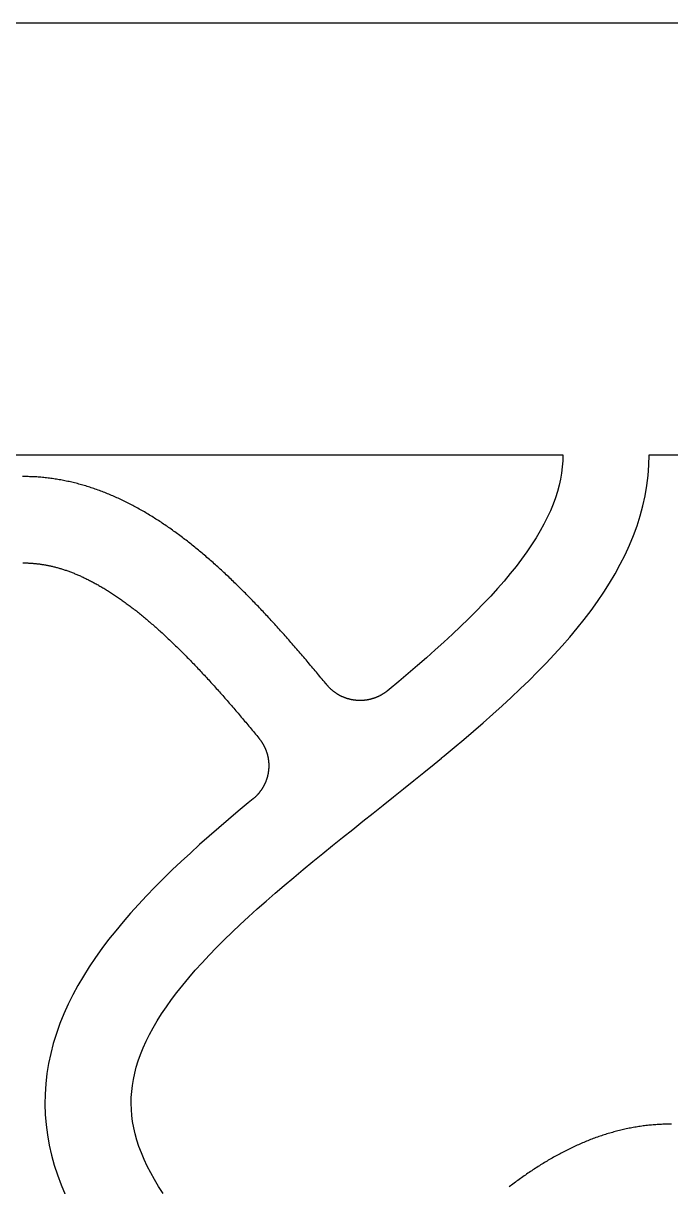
# Model space of a CAD drawing. Header units: millimetres. Extents: x 0 to 12, y 0 to 22.
# Drawn here: x 3 to 6, y 16.61 to 22 of the extents above; entities that cross this region are included whole.
import ezdxf

# ---------------------------------------------------------------- set-up
doc = ezdxf.new("R2010")
doc.units = ezdxf.units.MM
doc.layers.add('CUT_HOLE', color=3, linetype='Continuous')
doc.layers.add('CUT_OUTER', color=1, linetype='Continuous')

msp = doc.modelspace()

# ---------------------------------------------------------------- linework, layer by layer
at = {"layer": 'CUT_HOLE'}
for points in [[(0.5, 20), (5.5, 20), (5.4993, 19.9723), (5.4973, 19.9445), (5.4938, 19.9165), (5.4889, 19.8883), (5.4826, 19.8598), (5.4748, 19.8309), (5.4655, 19.8016), (5.4546, 19.7719), (5.4422, 19.7417), (5.4281, 19.711), (5.4124, 19.6799), (5.395, 19.6483), (5.376, 19.6163), (5.3554, 19.5838), (5.3331, 19.551), (5.3091, 19.5177), (5.2836, 19.4841), (5.2565, 19.4502), (5.2279, 19.4159), (5.1977, 19.3814), (5.1662, 19.3466), (5.1332, 19.3116), (5.0989, 19.2763), (5.0633, 19.2408), (5.0265, 19.2051), (4.9884, 19.1693), (4.9493, 19.1332), (4.9092, 19.0971), (4.8681, 19.0607), (4.826, 19.0243), (4.7832, 18.9877), (4.7395, 18.9509), (4.6952, 18.9141), (4.6856, 18.9062), (4.6853, 18.9059), (4.6839, 18.9049), (4.6825, 18.9038), (4.6811, 18.9027), (4.6797, 18.9017), (4.6783, 18.9006), (4.6769, 18.8996), (4.6754, 18.8986), (4.674, 18.8976), (4.6725, 18.8966), (4.6711, 18.8956), (4.6696, 18.8947), (4.6681, 18.8937), (4.6667, 18.8928), (4.6652, 18.8919), (4.6637, 18.8909), (4.6621, 18.8901), (4.6606, 18.8892), (4.6591, 18.8883), (4.6576, 18.8874), (4.656, 18.8866), (4.6545, 18.8858), (4.6529, 18.885), (4.6514, 18.8842), (4.6498, 18.8834), (4.6482, 18.8826), (4.6466, 18.8818), (4.645, 18.8811), (4.6435, 18.8803), (4.6419, 18.8796), (4.6402, 18.8789), (4.6386, 18.8782), (4.637, 18.8776), (4.6354, 18.8769), (4.6338, 18.8762), (4.6321, 18.8756), (4.6305, 18.875), (4.6288, 18.8744), (4.6272, 18.8738), (4.6255, 18.8732), (4.6238, 18.8727), (4.6222, 18.8721), (4.6205, 18.8716), (4.6188, 18.8711), (4.6171, 18.8706), (4.6155, 18.8701), (4.6138, 18.8696), (4.6121, 18.8691), (4.6104, 18.8687), (4.6087, 18.8683), (4.607, 18.8679), (4.6052, 18.8675), (4.6035, 18.8671), (4.6018, 18.8667), (4.6001, 18.8664), (4.5984, 18.866), (4.5966, 18.8657), (4.5949, 18.8654), (4.5932, 18.8651), (4.5915, 18.8648), (4.5897, 18.8646), (4.588, 18.8643), (4.5862, 18.8641), (4.5845, 18.8639), (4.5828, 18.8637), (4.581, 18.8635), (4.5793, 18.8633), (4.5775, 18.8632), (4.5758, 18.863), (4.574, 18.8629), (4.5723, 18.8628), (4.5705, 18.8627), (4.5687, 18.8626), (4.567, 18.8625), (4.5652, 18.8625), (4.5635, 18.8625), (4.5617, 18.8625), (4.56, 18.8625), (4.5582, 18.8625), (4.5565, 18.8625), (4.5547, 18.8625), (4.5529, 18.8626), (4.5512, 18.8627), (4.5494, 18.8628), (4.5477, 18.8629), (4.5459, 18.863), (4.5442, 18.8631), (4.5424, 18.8633), (4.5407, 18.8635), (4.5389, 18.8636), (4.5372, 18.8638), (4.5355, 18.8641), (4.5337, 18.8643), (4.532, 18.8645), (4.5302, 18.8648), (4.5285, 18.8651), (4.5268, 18.8654), (4.525, 18.8657), (4.5233, 18.866), (4.5216, 18.8663), (4.5199, 18.8667), (4.5182, 18.867), (4.5164, 18.8674), (4.5147, 18.8678), (4.513, 18.8682), (4.5113, 18.8687), (4.5096, 18.8691), (4.5079, 18.8696), (4.5062, 18.87), (4.5045, 18.8705), (4.5029, 18.871), (4.5012, 18.8715), (4.4995, 18.8721), (4.4978, 18.8726), (4.4962, 18.8732), (4.4945, 18.8737), (4.4929, 18.8743), (4.4912, 18.8749), (4.4896, 18.8755), (4.4879, 18.8762), (4.4863, 18.8768), (4.4847, 18.8775), (4.4831, 18.8782), (4.4814, 18.8789), (4.4798, 18.8796), (4.4782, 18.8803), (4.4766, 18.881), (4.475, 18.8818), (4.4735, 18.8825), (4.4719, 18.8833), (4.4703, 18.8841), (4.4687, 18.8849), (4.4672, 18.8857), (4.4656, 18.8865), (4.4641, 18.8874), (4.4626, 18.8882), (4.461, 18.8891), (4.4595, 18.89), (4.458, 18.8909), (4.4565, 18.8918), (4.455, 18.8927), (4.4535, 18.8936), (4.4521, 18.8946), (4.4506, 18.8955), (4.4491, 18.8965), (4.4477, 18.8975), (4.4462, 18.8985), (4.4448, 18.8995), (4.4434, 18.9005), (4.4419, 18.9016), (4.4405, 18.9026), (4.4391, 18.9037), (4.4378, 18.9048), (4.4364, 18.9058), (4.435, 18.9069), (4.4336, 18.908), (4.4323, 18.9092), (4.4309, 18.9103), (4.4296, 18.9114), (4.4283, 18.9126), (4.427, 18.9138), (4.4257, 18.915), (4.4244, 18.9161), (4.4231, 18.9173), (4.4218, 18.9186), (4.4206, 18.9198), (4.4193, 18.921), (4.4181, 18.9223), (4.4169, 18.9235), (4.4157, 18.9248), (4.4145, 18.9261), (4.4133, 18.9274), (4.4121, 18.9287), (4.4109, 18.93), (4.4098, 18.9313), (4.4086, 18.9326), (4.4075, 18.934), (4.4064, 18.9353), (4.4064, 18.9353), (4.4064, 18.9353), (4.4064, 18.9353), (4.4063, 18.9354), (4.4063, 18.9354), (4.4063, 18.9354), (4.4063, 18.9354), (4.4063, 18.9354), (4.4063, 18.9354), (4.4063, 18.9354), (4.4063, 18.9355), (4.4062, 18.9355), (4.4062, 18.9355), (4.4062, 18.9355), (4.4062, 18.9355), (4.4062, 18.9355), (4.4062, 18.9355), (4.4062, 18.9356), (4.4062, 18.9356), (4.4061, 18.9356), (4.4061, 18.9356), (4.4061, 18.9356), (4.4061, 18.9356), (4.4061, 18.9357), (4.4061, 18.9357), (4.4061, 18.9357), (4.4061, 18.9357), (4.406, 18.9357), (4.406, 18.9357), (4.406, 18.9357), (4.406, 18.9358), (4.406, 18.9358), (4.406, 18.9358), (4.406, 18.9358), (4.406, 18.9358), (4.4059, 18.9358), (4.4059, 18.9358), (4.4059, 18.9359), (4.4059, 18.9359), (4.4059, 18.9359), (4.4059, 18.9359), (4.4059, 18.9359), (4.4059, 18.9359), (4.4058, 18.936), (4.4058, 18.936), (4.4058, 18.936), (4.4058, 18.936), (4.4058, 18.936), (4.4058, 18.936), (4.4058, 18.936), (4.4058, 18.9361), (4.4057, 18.9361), (4.4057, 18.9361), (4.4057, 18.9361), (4.4057, 18.9361), (4.4057, 18.9361), (4.4057, 18.9361), (4.4057, 18.9362), (4.4057, 18.9362), (4.4056, 18.9362), (4.4056, 18.9362), (4.4056, 18.9362), (4.4056, 18.9362), (4.4056, 18.9363), (4.4056, 18.9363), (4.4056, 18.9363), (4.4056, 18.9363), (4.4055, 18.9363), (4.4055, 18.9363), (4.4055, 18.9363), (4.4055, 18.9364), (4.4055, 18.9364), (4.4055, 18.9364), (4.4055, 18.9364), (4.4055, 18.9364), (4.4054, 18.9364), (4.4054, 18.9364), (4.4054, 18.9365), (4.4054, 18.9365), (4.4054, 18.9365), (4.4054, 18.9365), (4.4054, 18.9365), (4.4054, 18.9365), (4.4053, 18.9366), (4.4053, 18.9366), (4.4053, 18.9366), (4.4053, 18.9366), (4.4053, 18.9366), (4.4053, 18.9366), (4.4053, 18.9366), (4.4053, 18.9367), (4.4053, 18.9367), (4.4052, 18.9367), (4.4052, 18.9367), (4.4052, 18.9367), (4.4052, 18.9367), (4.4052, 18.9367), (4.4052, 18.9368), (4.4052, 18.9368), (4.4052, 18.9368), (4.4051, 18.9368), (4.4051, 18.9368), (4.4051, 18.9368), (4.4051, 18.9369), (4.4051, 18.9369), (4.4051, 18.9369), (4.4051, 18.9369), (4.4051, 18.9369), (4.405, 18.9369), (4.405, 18.9369), (4.405, 18.937), (4.405, 18.937), (4.405, 18.937), (4.405, 18.937), (4.405, 18.937), (4.405, 18.937), (4.4049, 18.9371), (4.4049, 18.9371), (4.4049, 18.9371), (4.4049, 18.9371), (4.4049, 18.9371), (4.4049, 18.9371), (4.4049, 18.9371), (4.4049, 18.9372), (4.4048, 18.9372), (4.4048, 18.9372), (4.4048, 18.9372), (4.4048, 18.9372), (4.4048, 18.9372), (4.4048, 18.9372), (4.4048, 18.9373), (4.4048, 18.9373), (4.4047, 18.9373), (4.4047, 18.9373), (4.4047, 18.9373), (4.4047, 18.9373), (4.4047, 18.9374), (4.4047, 18.9374), (4.4047, 18.9374), (4.4047, 18.9374), (4.4046, 18.9374), (4.4046, 18.9374), (4.4046, 18.9374), (4.4046, 18.9375), (4.4046, 18.9375), (4.4046, 18.9375), (4.4046, 18.9375), (4.4046, 18.9375), (4.4045, 18.9375), (4.4045, 18.9375), (4.4045, 18.9376), (4.4045, 18.9376), (4.4045, 18.9376), (4.4045, 18.9376), (4.4045, 18.9376), (4.4045, 18.9376), (4.4044, 18.9377), (4.4044, 18.9377), (4.4044, 18.9377), (4.4044, 18.9377), (4.4044, 18.9377), (4.4044, 18.9377), (4.4044, 18.9377), (4.4044, 18.9378), (4.4043, 18.9378), (4.4043, 18.9378), (4.4043, 18.9378), (4.4043, 18.9378), (4.4043, 18.9378), (4.4043, 18.9378), (4.4043, 18.9379), (4.4043, 18.9379), (4.4042, 18.9379), (4.4042, 18.9379), (4.4042, 18.9379), (4.4042, 18.9379), (4.4042, 18.938), (4.4042, 18.938), (4.4042, 18.938), (4.4042, 18.938), (4.4041, 18.938), (4.4041, 18.938), (4.4041, 18.938), (4.4041, 18.9381), (4.4041, 18.9381), (4.4041, 18.9381), (4.4041, 18.9381), (4.4041, 18.9381), (4.404, 18.9381), (4.404, 18.9381), (4.404, 18.9382), (4.404, 18.9382), (4.404, 18.9382), (4.404, 18.9382), (4.404, 18.9382), (4.404, 18.9382), (4.404, 18.9383), (4.4039, 18.9383), (4.4039, 18.9383), (4.4039, 18.9383), (4.4039, 18.9383), (4.4039, 18.9383), (4.4039, 18.9383), (4.4039, 18.9384), (4.4039, 18.9384), (4.4038, 18.9384), (4.4038, 18.9384), (4.4038, 18.9384), (4.4038, 18.9384), (4.4038, 18.9384), (4.4038, 18.9385), (4.4038, 18.9385), (4.4038, 18.9385), (4.4037, 18.9385), (4.4037, 18.9385), (4.4037, 18.9385), (4.4037, 18.9386), (4.4037, 18.9386), (4.4037, 18.9386), (4.4037, 18.9386), (4.4037, 18.9386), (4.4036, 18.9386), (4.4036, 18.9386), (4.4036, 18.9387), (4.4036, 18.9387), (4.4036, 18.9387), (4.4036, 18.9387), (4.4036, 18.9387), (4.4036, 18.9387), (4.4035, 18.9387), (4.4035, 18.9388), (4.4035, 18.9388), (4.4035, 18.9388), (4.4035, 18.9388), (4.4035, 18.9388), (4.4035, 18.9388), (4.4035, 18.9389), (4.4034, 18.9389), (4.4034, 18.9389), (4.4034, 18.9389), (4.4034, 18.9389), (4.4034, 18.9389), (4.4034, 18.9389), (4.4034, 18.939), (4.4034, 18.939), (4.4033, 18.939), (4.4033, 18.939), (4.4033, 18.939), (4.4033, 18.939), (4.4033, 18.9391), (4.4033, 18.9391), (4.4033, 18.9391), (4.4033, 18.9391), (4.4032, 18.9391), (4.4032, 18.9391), (4.4032, 18.9391), (4.4032, 18.9392), (4.4032, 18.9392), (4.4032, 18.9392), (4.4032, 18.9392), (4.4032, 18.9392), (4.4031, 18.9392), (4.4031, 18.9392), (4.4031, 18.9393), (4.4031, 18.9393), (4.4031, 18.9393), (4.4031, 18.9393), (4.4031, 18.9393), (4.4031, 18.9393), (4.403, 18.9394), (4.403, 18.9394), (4.403, 18.9394), (4.403, 18.9394), (4.403, 18.9394), (4.403, 18.9394), (4.403, 18.9394), (4.403, 18.9395), (4.4029, 18.9395), (4.4029, 18.9395), (4.4029, 18.9395), (4.4029, 18.9395), (4.4029, 18.9395), (4.4029, 18.9395), (4.4029, 18.9396), (4.4029, 18.9396), (4.4028, 18.9396), (4.4028, 18.9396), (4.4028, 18.9396), (4.4028, 18.9396), (4.4028, 18.9397), (4.4028, 18.9397), (4.4028, 18.9397), (4.4028, 18.9397), (4.4027, 18.9397), (4.4027, 18.9397), (4.4027, 18.9397), (4.4027, 18.9398), (4.4027, 18.9398), (4.4027, 18.9398), (4.4027, 18.9398), (4.4027, 18.9398), (4.4026, 18.9398), (4.4026, 18.9398), (4.4026, 18.9399), (4.4026, 18.9399), (4.4026, 18.9399), (4.4026, 18.9399), (4.4026, 18.9399), (4.4026, 18.9399), (4.4026, 18.94), (4.4025, 18.94), (4.4025, 18.94), (4.4025, 18.94), (4.4025, 18.94), (4.4025, 18.94), (4.4025, 18.94), (4.4025, 18.9401), (4.4025, 18.9401), (4.4024, 18.9401), (4.4024, 18.9401), (4.4024, 18.9401), (4.4024, 18.9401), (4.4024, 18.9401), (4.4024, 18.9402), (4.4024, 18.9402), (4.4024, 18.9402), (4.4023, 18.9402), (4.4023, 18.9402), (4.4023, 18.9402), (4.4023, 18.9403), (4.4023, 18.9403), (4.4023, 18.9403), (4.4023, 18.9403), (4.4023, 18.9403), (4.4022, 18.9403), (4.4022, 18.9403), (4.4022, 18.9404), (4.4022, 18.9404), (4.4022, 18.9404), (4.4022, 18.9404), (4.4022, 18.9404), (4.4022, 18.9404), (4.4021, 18.9404), (4.4021, 18.9405), (4.4021, 18.9405), (4.4021, 18.9405), (4.4021, 18.9405), (4.4021, 18.9405), (4.4021, 18.9405), (4.4021, 18.9406), (4.402, 18.9406), (4.402, 18.9406), (4.402, 18.9406), (4.402, 18.9406), (4.402, 18.9406), (4.402, 18.9406), (4.402, 18.9407), (4.402, 18.9407), (4.4019, 18.9407), (4.4019, 18.9407), (4.4019, 18.9407), (4.4019, 18.9407), (4.4019, 18.9407), (4.4019, 18.9408), (4.4019, 18.9408), (4.4019, 18.9408), (4.4018, 18.9408), (4.4018, 18.9408), (4.4018, 18.9408), (4.4018, 18.9409), (4.4018, 18.9409), (4.4018, 18.9409), (4.4018, 18.9409), (4.4018, 18.9409), (4.4017, 18.9409), (4.4017, 18.9409), (4.4017, 18.941), (4.4017, 18.941), (4.4017, 18.941), (4.4017, 18.941), (4.4017, 18.941), (4.4017, 18.941), (4.4016, 18.941), (4.4016, 18.9411), (4.4016, 18.9411), (4.4016, 18.9411), (4.4016, 18.9411), (4.4016, 18.9411), (4.4016, 18.9411), (4.4016, 18.9412), (4.4015, 18.9412), (4.4015, 18.9412), (4.4015, 18.9412), (4.4015, 18.9412), (4.4015, 18.9412), (4.4015, 18.9412), (4.4015, 18.9413), (4.4015, 18.9413), (4.4014, 18.9413), (4.4014, 18.9413), (4.4014, 18.9413), (4.4014, 18.9413), (4.4014, 18.9413), (4.4014, 18.9414), (4.4014, 18.9414), (4.4014, 18.9414), (4.4013, 18.9414), (4.4013, 18.9414), (4.4013, 18.9414), (4.4013, 18.9415), (4.4013, 18.9415), (4.4013, 18.9415), (4.4013, 18.9415), (4.4013, 18.9415), (4.4012, 18.9415), (4.4012, 18.9415), (4.4012, 18.9416), (4.4012, 18.9416), (4.4012, 18.9416), (4.4012, 18.9416), (4.4012, 18.9416), (4.4012, 18.9416), (4.4012, 18.9417), (4.4011, 18.9417), (4.4011, 18.9417), (4.4011, 18.9417), (4.4011, 18.9417), (4.4011, 18.9417), (4.4011, 18.9417), (4.4011, 18.9418), (4.4011, 18.9418), (4.401, 18.9418), (4.401, 18.9418), (4.401, 18.9418), (4.401, 18.9418), (4.401, 18.9418), (4.401, 18.9419), (4.401, 18.9419), (4.401, 18.9419), (4.4009, 18.9419), (4.4009, 18.9419), (4.4009, 18.9419), (4.4009, 18.942), (4.4009, 18.942), (4.4009, 18.942), (4.4009, 18.942), (4.4009, 18.942), (4.4008, 18.942), (4.4008, 18.942), (4.4008, 18.9421), (4.4008, 18.9421), (4.4008, 18.9421), (4.4008, 18.9421), (4.4008, 18.9421), (4.4008, 18.9421), (4.4007, 18.9421), (4.4007, 18.9422), (4.4007, 18.9422), (4.4007, 18.9422), (4.4007, 18.9422), (4.4007, 18.9422), (4.4007, 18.9422), (4.4007, 18.9423), (4.4006, 18.9423), (4.4006, 18.9423), (4.4006, 18.9423), (4.4006, 18.9423), (4.4006, 18.9423), (4.4006, 18.9423), (4.4006, 18.9424), (4.4006, 18.9424), (4.4005, 18.9424), (4.4005, 18.9424), (4.4005, 18.9424), (4.4005, 18.9424), (4.4005, 18.9424), (4.4005, 18.9425), (4.4005, 18.9425), (4.4005, 18.9425), (4.4004, 18.9425), (4.4004, 18.9425), (4.4004, 18.9425), (4.4004, 18.9425), (4.4004, 18.9425), (4.3951, 18.9489), (4.3898, 18.9553), (4.3845, 18.9618), (4.3792, 18.9681), (4.3739, 18.9745), (4.3686, 18.9809), (4.3633, 18.9873), (4.358, 18.9937), (4.3527, 19), (4.3474, 19.0064), (4.342, 19.0127), (4.3367, 19.019), (4.3314, 19.0253), (4.3261, 19.0316), (4.3208, 19.038), (4.3154, 19.0442), (4.3101, 19.0505), (4.3048, 19.0568), (4.2994, 19.0631), (4.2941, 19.0693), (4.2887, 19.0755), (4.2834, 19.0818), (4.278, 19.088), (4.2727, 19.0942), (4.2673, 19.1004), (4.262, 19.1066), (4.2566, 19.1128), (4.2513, 19.1189), (4.2459, 19.1251), (4.2405, 19.1312), (4.2352, 19.1373), (4.2298, 19.1434), (4.2244, 19.1495), (4.2191, 19.1556), (4.2137, 19.1617), (4.2083, 19.1678), (4.2029, 19.1738), (4.1975, 19.1798), (4.1921, 19.1859), (4.1868, 19.1919), (4.1814, 19.1979), (4.176, 19.2038), (4.1706, 19.2098), (4.1652, 19.2158), (4.1597, 19.2217), (4.1543, 19.2276), (4.1489, 19.2335), (4.1435, 19.2394), (4.1381, 19.2453), (4.1327, 19.2511), (4.1272, 19.257), (4.1218, 19.2628), (4.1164, 19.2686), (4.1109, 19.2744), (4.1055, 19.2802), (4.1001, 19.286), (4.0946, 19.2917), (4.0892, 19.2974), (4.0837, 19.3032), (4.0783, 19.3089), (4.0728, 19.3145), (4.0673, 19.3202), (4.0619, 19.3258), (4.0564, 19.3315), (4.0509, 19.3371), (4.0455, 19.3427), (4.04, 19.3482), (4.0345, 19.3538), (4.029, 19.3593), (4.0235, 19.3648), (4.018, 19.3703), (4.0125, 19.3758), (4.007, 19.3813), (4.0015, 19.3867), (3.996, 19.3921), (3.9905, 19.3975), (3.985, 19.4029), (3.9794, 19.4083), (3.9739, 19.4136), (3.9684, 19.419), (3.9628, 19.4243), (3.9573, 19.4295), (3.9518, 19.4348), (3.9462, 19.44), (3.9406, 19.4453), (3.9351, 19.4505), (3.9295, 19.4556), (3.924, 19.4608), (3.9184, 19.4659), (3.9128, 19.471), (3.9072, 19.4761), (3.9016, 19.4812), (3.896, 19.4862), (3.8904, 19.4913), (3.8848, 19.4963), (3.8792, 19.5012), (3.8736, 19.5062), (3.868, 19.5111), (3.8624, 19.516), (3.8567, 19.5209), (3.8511, 19.5258), (3.8455, 19.5306), (3.8398, 19.5355), (3.8342, 19.5403), (3.8285, 19.545), (3.8229, 19.5498), (3.8172, 19.5545), (3.8115, 19.5592), (3.8058, 19.5639), (3.8001, 19.5685), (3.7945, 19.5731), (3.7888, 19.5777), (3.7831, 19.5823), (3.7773, 19.5868), (3.7716, 19.5914), (3.7659, 19.5959), (3.7602, 19.6003), (3.7544, 19.6048), (3.7487, 19.6092), (3.7429, 19.6136), (3.7372, 19.618), (3.7314, 19.6223), (3.7257, 19.6266), (3.7199, 19.6309), (3.7141, 19.6352), (3.7083, 19.6394), (3.7025, 19.6436), (3.6967, 19.6478), (3.6909, 19.6519), (3.6851, 19.6561), (3.6793, 19.6602), (3.6734, 19.6642), (3.6676, 19.6683), (3.6618, 19.6723), (3.6559, 19.6763), (3.65, 19.6802), (3.6442, 19.6841), (3.6383, 19.688), (3.6324, 19.6919), (3.6265, 19.6957), (3.6206, 19.6995), (3.6147, 19.7033), (3.6088, 19.7071), (3.6029, 19.7108), (3.5969, 19.7145), (3.591, 19.7181), (3.585, 19.7218), (3.5791, 19.7254), (3.5731, 19.7289), (3.5672, 19.7325), (3.5612, 19.736), (3.5552, 19.7394), (3.5492, 19.7429), (3.5432, 19.7463), (3.5372, 19.7497), (3.5311, 19.753), (3.5251, 19.7563), (3.5191, 19.7596), (3.513, 19.7629), (3.507, 19.7661), (3.5009, 19.7692), (3.4948, 19.7724), (3.4887, 19.7755), (3.4826, 19.7786), (3.4765, 19.7816), (3.4704, 19.7847), (3.4643, 19.7876), (3.4582, 19.7906), (3.452, 19.7935), (3.4459, 19.7964), (3.4397, 19.7992), (3.4336, 19.802), (3.4274, 19.8048), (3.4212, 19.8075), (3.415, 19.8102), (3.4088, 19.8129), (3.4026, 19.8155), (3.3964, 19.8181), (3.3901, 19.8206), (3.3839, 19.8232), (3.3777, 19.8256), (3.3714, 19.8281), (3.3651, 19.8305), (3.3589, 19.8329), (3.3526, 19.8352), (3.3463, 19.8375), (3.34, 19.8397), (3.3337, 19.842), (3.3274, 19.8441), (3.3211, 19.8463), (3.3147, 19.8484), (3.3084, 19.8504), (3.302, 19.8525), (3.2957, 19.8544), (3.2893, 19.8564), (3.2829, 19.8583), (3.2766, 19.8601), (3.2702, 19.862), (3.2638, 19.8637), (3.2574, 19.8655), (3.2509, 19.8672), (3.2445, 19.8688), (3.2381, 19.8705), (3.2317, 19.872), (3.2252, 19.8736), (3.2188, 19.8751), (3.2123, 19.8765), (3.2059, 19.8779), (3.1994, 19.8793), (3.1929, 19.8806), (3.1864, 19.8819), (3.18, 19.8831), (3.1735, 19.8843), (3.167, 19.8855), (3.1605, 19.8866), (3.154, 19.8877), (3.1474, 19.8887), (3.1409, 19.8897), (3.1344, 19.8906), (3.1279, 19.8915), (3.1213, 19.8923), (3.1148, 19.8931), (3.1083, 19.8939), (3.1017, 19.8946), (3.0952, 19.8953), (3.0886, 19.8959), (3.0821, 19.8965), (3.0755, 19.897), (3.069, 19.8975), (3.0624, 19.898), (3.0558, 19.8984), (3.0493, 19.8987), (3.0427, 19.899), (3.0361, 19.8993), (3.0296, 19.8995), (3.023, 19.8997), (3.0164, 19.8999), (3.0099, 19.8999), (3.0033, 19.9), (2.9967, 19.9)], [(3.6482, 16.5784), (3.6273, 16.6109), (3.608, 16.643), (3.5904, 16.6747), (3.5744, 16.7059), (3.5601, 16.7366), (3.5473, 16.7669), (3.5362, 16.7967), (3.5266, 16.8261), (3.5186, 16.855), (3.512, 16.8836), (3.5069, 16.9119), (3.5032, 16.9399), (3.5009, 16.9677), (3.5, 16.9954), (3.5005, 17.0231), (3.5023, 17.0509), (3.5055, 17.0788), (3.5102, 17.1069), (3.5162, 17.1354), (3.5238, 17.1642), (3.5328, 17.1934), (3.5434, 17.2231), (3.5556, 17.2532), (3.5694, 17.2838), (3.5849, 17.3149), (3.602, 17.3464), (3.6207, 17.3784), (3.6411, 17.4107), (3.6631, 17.4435), (3.6868, 17.4767), (3.712, 17.5103), (3.7389, 17.5441), (3.7673, 17.5783), (3.7971, 17.6128), (3.8285, 17.6476), (3.8612, 17.6826), (3.8953, 17.7178), (3.9307, 17.7533), (3.9673, 17.7889), (4.0051, 17.8247), (4.0441, 17.8607), (4.084, 17.8969), (4.125, 17.9332), (4.1669, 17.9697), (4.2096, 18.0062), (4.2531, 18.0429), (4.2973, 18.0798), (4.3422, 18.1167), (4.3876, 18.1537), (4.4335, 18.1909), (4.4799, 18.2281), (4.5265, 18.2654), (4.5735, 18.3028), (4.6206, 18.3404), (4.6679, 18.378), (4.7152, 18.4157), (4.7625, 18.4535), (4.8097, 18.4914), (4.8567, 18.5294), (4.9035, 18.5675), (4.938, 18.5959), (4.9384, 18.5962), (4.9425, 18.5996), (4.9425, 18.5996), (4.95, 18.6057), (4.9961, 18.6441), (5.0418, 18.6825), (5.0869, 18.721), (5.1315, 18.7597), (5.1755, 18.7986), (5.2187, 18.8375), (5.2612, 18.8767), (5.3028, 18.916), (5.3436, 18.9554), (5.3834, 18.9951), (5.4222, 19.035), (5.4599, 19.0751), (5.4965, 19.1155), (5.532, 19.1561), (5.5662, 19.197), (5.5991, 19.2382), (5.6307, 19.2798), (5.6608, 19.3217), (5.6895, 19.364), (5.7167, 19.4067), (5.7423, 19.4498), (5.7662, 19.4934), (5.7885, 19.5374), (5.8089, 19.5819), (5.8274, 19.6268), (5.844, 19.6723), (5.8586, 19.7181), (5.8711, 19.7644), (5.8814, 19.811), (5.8895, 19.858), (5.8953, 19.9052), (5.8988, 19.9525), (5.9, 20), (6.1, 20)], [(2.9981, 19.5), (3.0019, 19.5), (3.0058, 19.5), (3.0096, 19.4999), (3.0134, 19.4998), (3.0173, 19.4997), (3.0211, 19.4996), (3.0249, 19.4994), (3.0288, 19.4993), (3.0326, 19.4991), (3.0365, 19.4988), (3.0403, 19.4986), (3.0441, 19.4983), (3.048, 19.4979), (3.0518, 19.4976), (3.0557, 19.4972), (3.0596, 19.4968), (3.0634, 19.4964), (3.0673, 19.496), (3.0712, 19.4955), (3.075, 19.495), (3.0789, 19.4945), (3.0828, 19.4939), (3.0867, 19.4933), (3.0906, 19.4927), (3.0945, 19.4921), (3.0984, 19.4914), (3.1023, 19.4907), (3.1062, 19.49), (3.1101, 19.4892), (3.1141, 19.4885), (3.118, 19.4877), (3.1219, 19.4868), (3.1259, 19.486), (3.1298, 19.4851), (3.1338, 19.4842), (3.1377, 19.4832), (3.1417, 19.4822), (3.1457, 19.4812), (3.1497, 19.4802), (3.1537, 19.4792), (3.1577, 19.4781), (3.1617, 19.4769), (3.1657, 19.4758), (3.1697, 19.4746), (3.1738, 19.4734), (3.1778, 19.4722), (3.1819, 19.4709), (3.1859, 19.4696), (3.19, 19.4683), (3.1941, 19.467), (3.1981, 19.4656), (3.2022, 19.4642), (3.2063, 19.4627), (3.2104, 19.4613), (3.2145, 19.4598), (3.2187, 19.4582), (3.2228, 19.4567), (3.2269, 19.4551), (3.2311, 19.4535), (3.2353, 19.4518), (3.2394, 19.4501), (3.2436, 19.4484), (3.2478, 19.4467), (3.252, 19.4449), (3.2562, 19.4431), (3.2604, 19.4413), (3.2646, 19.4394), (3.2689, 19.4375), (3.2731, 19.4356), (3.2773, 19.4336), (3.2816, 19.4316), (3.2859, 19.4296), (3.2902, 19.4275), (3.2944, 19.4254), (3.2987, 19.4233), (3.303, 19.4212), (3.3073, 19.419), (3.3117, 19.4168), (3.316, 19.4145), (3.3203, 19.4123), (3.3247, 19.41), (3.329, 19.4076), (3.3334, 19.4053), (3.3378, 19.4029), (3.3422, 19.4004), (3.3466, 19.398), (3.3509, 19.3955), (3.3554, 19.3929), (3.3598, 19.3904), (3.3642, 19.3878), (3.3686, 19.3852), (3.3731, 19.3825), (3.3775, 19.3798), (3.382, 19.3771), (3.3864, 19.3743), (3.3909, 19.3716), (3.3954, 19.3687), (3.3999, 19.3659), (3.4044, 19.363), (3.4089, 19.3601), (3.4134, 19.3572), (3.4179, 19.3542), (3.4225, 19.3512), (3.427, 19.3482), (3.4315, 19.3451), (3.4361, 19.342), (3.4407, 19.3389), (3.4452, 19.3357), (3.4498, 19.3325), (3.4544, 19.3293), (3.459, 19.326), (3.4636, 19.3228), (3.4682, 19.3194), (3.4728, 19.3161), (3.4774, 19.3127), (3.482, 19.3093), (3.4867, 19.3059), (3.4913, 19.3024), (3.4959, 19.2989), (3.5006, 19.2954), (3.5052, 19.2918), (3.5099, 19.2882), (3.5146, 19.2846), (3.5193, 19.281), (3.5239, 19.2773), (3.5286, 19.2736), (3.5333, 19.2698), (3.538, 19.2661), (3.5427, 19.2623), (3.5475, 19.2584), (3.5522, 19.2546), (3.5569, 19.2507), (3.5616, 19.2468), (3.5664, 19.2428), (3.5711, 19.2388), (3.5759, 19.2348), (3.5806, 19.2308), (3.5854, 19.2267), (3.5901, 19.2226), (3.5949, 19.2185), (3.5997, 19.2144), (3.6045, 19.2102), (3.6093, 19.206), (3.6141, 19.2018), (3.6189, 19.1975), (3.6237, 19.1932), (3.6285, 19.1889), (3.6333, 19.1846), (3.6381, 19.1802), (3.6429, 19.1758), (3.6477, 19.1714), (3.6526, 19.1669), (3.6574, 19.1624), (3.6623, 19.1579), (3.6671, 19.1534), (3.672, 19.1488), (3.6768, 19.1443), (3.6817, 19.1397), (3.6865, 19.135), (3.6914, 19.1304), (3.6963, 19.1257), (3.7012, 19.121), (3.706, 19.1162), (3.7109, 19.1115), (3.7158, 19.1067), (3.7207, 19.1018), (3.7256, 19.097), (3.7305, 19.0921), (3.7354, 19.0873), (3.7403, 19.0823), (3.7452, 19.0774), (3.7502, 19.0725), (3.7551, 19.0675), (3.76, 19.0625), (3.7649, 19.0574), (3.7699, 19.0524), (3.7748, 19.0473), (3.7797, 19.0422), (3.7847, 19.0371), (3.7896, 19.0319), (3.7946, 19.0268), (3.7995, 19.0216), (3.8045, 19.0163), (3.8095, 19.0111), (3.8144, 19.0058), (3.8194, 19.0006), (3.8244, 18.9953), (3.8293, 18.9899), (3.8343, 18.9846), (3.8393, 18.9792), (3.8443, 18.9738), (3.8493, 18.9684), (3.8543, 18.963), (3.8593, 18.9576), (3.8643, 18.9521), (3.8692, 18.9466), (3.8743, 18.9411), (3.8793, 18.9356), (3.8843, 18.93), (3.8893, 18.9245), (3.8943, 18.9189), (3.8993, 18.9133), (3.9043, 18.9076), (3.9094, 18.902), (3.9144, 18.8963), (3.9194, 18.8907), (3.9244, 18.885), (3.9295, 18.8793), (3.9345, 18.8735), (3.9395, 18.8678), (3.9446, 18.862), (3.9496, 18.8562), (3.9547, 18.8504), (3.9597, 18.8446), (3.9648, 18.8388), (3.9698, 18.8329), (3.9749, 18.827), (3.9799, 18.8212), (3.985, 18.8153), (3.9901, 18.8093), (3.9951, 18.8034), (4.0002, 18.7975), (4.0053, 18.7915), (4.0104, 18.7855), (4.0154, 18.7795), (4.0205, 18.7735), (4.0256, 18.7675), (4.0307, 18.7615), (4.0358, 18.7554), (4.0408, 18.7494), (4.0459, 18.7433), (4.051, 18.7372), (4.0561, 18.7311), (4.0612, 18.725), (4.0663, 18.7188), (4.0714, 18.7127), (4.0765, 18.7066), (4.0816, 18.7004), (4.0867, 18.6942), (4.0918, 18.688), (4.093, 18.6867), (4.0941, 18.6853), (4.0951, 18.6839), (4.0962, 18.6825), (4.0973, 18.6811), (4.0983, 18.6797), (4.0994, 18.6783), (4.1004, 18.6769), (4.1014, 18.6754), (4.1024, 18.674), (4.1034, 18.6725), (4.1044, 18.6711), (4.1053, 18.6696), (4.1063, 18.6681), (4.1072, 18.6667), (4.1081, 18.6652), (4.1091, 18.6637), (4.1099, 18.6621), (4.1108, 18.6606), (4.1117, 18.6591), (4.1126, 18.6576), (4.1134, 18.656), (4.1142, 18.6545), (4.115, 18.6529), (4.1158, 18.6514), (4.1166, 18.6498), (4.1174, 18.6482), (4.1182, 18.6466), (4.1189, 18.645), (4.1197, 18.6435), (4.1204, 18.6419), (4.1211, 18.6402), (4.1218, 18.6386), (4.1224, 18.637), (4.1231, 18.6354), (4.1238, 18.6338), (4.1244, 18.6321), (4.125, 18.6305), (4.1256, 18.6288), (4.1262, 18.6272), (4.1268, 18.6255), (4.1273, 18.6238), (4.1279, 18.6222), (4.1284, 18.6205), (4.1289, 18.6188), (4.1294, 18.6171), (4.1299, 18.6155), (4.1304, 18.6138), (4.1309, 18.6121), (4.1313, 18.6104), (4.1317, 18.6087), (4.1321, 18.607), (4.1325, 18.6052), (4.1329, 18.6035), (4.1333, 18.6018), (4.1336, 18.6001), (4.134, 18.5984), (4.1343, 18.5966), (4.1346, 18.5949), (4.1349, 18.5932), (4.1352, 18.5915), (4.1354, 18.5897), (4.1357, 18.588), (4.1359, 18.5862), (4.1361, 18.5845), (4.1363, 18.5828), (4.1365, 18.581), (4.1367, 18.5793), (4.1368, 18.5775), (4.137, 18.5758), (4.1371, 18.574), (4.1372, 18.5723), (4.1373, 18.5705), (4.1374, 18.5687), (4.1375, 18.567), (4.1375, 18.5652), (4.1375, 18.5635), (4.1375, 18.5617), (4.1375, 18.56), (4.1375, 18.5582), (4.1375, 18.5565), (4.1375, 18.5547), (4.1374, 18.5529), (4.1373, 18.5512), (4.1372, 18.5494), (4.1371, 18.5477), (4.137, 18.5459), (4.1369, 18.5442), (4.1367, 18.5424), (4.1365, 18.5407), (4.1364, 18.5389), (4.1362, 18.5372), (4.1359, 18.5355), (4.1357, 18.5337), (4.1355, 18.532), (4.1352, 18.5302), (4.1349, 18.5285), (4.1346, 18.5268), (4.1343, 18.525), (4.134, 18.5233), (4.1337, 18.5216), (4.1333, 18.5199), (4.133, 18.5182), (4.1326, 18.5164), (4.1322, 18.5147), (4.1318, 18.513), (4.1313, 18.5113), (4.1309, 18.5096), (4.1304, 18.5079), (4.13, 18.5062), (4.1295, 18.5045), (4.129, 18.5029), (4.1285, 18.5012), (4.1279, 18.4995), (4.1274, 18.4978), (4.1268, 18.4962), (4.1263, 18.4945), (4.1257, 18.4929), (4.1251, 18.4912), (4.1245, 18.4896), (4.1238, 18.4879), (4.1232, 18.4863), (4.1225, 18.4847), (4.1218, 18.4831), (4.1211, 18.4814), (4.1204, 18.4798), (4.1197, 18.4782), (4.119, 18.4766), (4.1182, 18.475), (4.1175, 18.4735), (4.1167, 18.4719), (4.1159, 18.4703), (4.1151, 18.4687), (4.1143, 18.4672), (4.1135, 18.4656), (4.1126, 18.4641), (4.1118, 18.4626), (4.1109, 18.461), (4.11, 18.4595), (4.1091, 18.458), (4.1082, 18.4565), (4.1073, 18.455), (4.1064, 18.4535), (4.1054, 18.4521), (4.1045, 18.4506), (4.1035, 18.4491), (4.1025, 18.4477), (4.1015, 18.4462), (4.1005, 18.4448), (4.0995, 18.4434), (4.0984, 18.4419), (4.0974, 18.4405), (4.0963, 18.4391), (4.0952, 18.4378), (4.0942, 18.4364), (4.0931, 18.435), (4.092, 18.4336), (4.0908, 18.4323), (4.0897, 18.4309), (4.0886, 18.4296), (4.0874, 18.4283), (4.0862, 18.427), (4.085, 18.4257), (4.0839, 18.4244), (4.0827, 18.4231), (4.0814, 18.4218), (4.0802, 18.4206), (4.079, 18.4193), (4.0777, 18.4181), (4.0765, 18.4169), (4.0752, 18.4157), (4.0739, 18.4145), (4.0726, 18.4133), (4.0713, 18.4121), (4.07, 18.4109), (4.0687, 18.4098), (4.0674, 18.4086), (4.066, 18.4075), (4.0647, 18.4064), (4.0647, 18.4063), (4.0423, 18.3879), (3.9963, 18.3495), (3.9507, 18.3111), (3.9056, 18.2725), (3.8611, 18.2338), (3.8173, 18.195), (3.7742, 18.156), (3.7318, 18.1168), (3.6903, 18.0775), (3.6497, 18.038), (3.6101, 17.9983), (3.5715, 17.9583), (3.5339, 17.9182), (3.4975, 17.8778), (3.4622, 17.8371), (3.4282, 17.7961), (3.3955, 17.7549), (3.3642, 17.7133), (3.3343, 17.6713), (3.3058, 17.6289), (3.2789, 17.5862), (3.2536, 17.543), (3.2299, 17.4993), (3.208, 17.4552), (3.1879, 17.4106), (3.1697, 17.3656), (3.1534, 17.3201), (3.1392, 17.2742), (3.1271, 17.2279), (3.1171, 17.1812), (3.1094, 17.1342), (3.1039, 17.0869), (3.1008, 17.0395), (3.1, 16.9921), (3.1016, 16.9446), (3.1055, 16.8973), (3.1117, 16.8501), (3.1202, 16.8032), (3.1309, 16.7567), (3.1437, 16.7105), (3.1586, 16.6647), (3.1755, 16.6193), (3.1944, 16.5744)], [(6.0033, 16.9), (5.9967, 16.9), (5.9901, 16.8999), (5.9836, 16.8999), (5.977, 16.8997), (5.9704, 16.8995), (5.9639, 16.8993), (5.9573, 16.899), (5.9507, 16.8987), (5.9442, 16.8984), (5.9376, 16.898), (5.931, 16.8975), (5.9245, 16.897), (5.9179, 16.8965), (5.9114, 16.8959), (5.9048, 16.8953), (5.8983, 16.8946), (5.8917, 16.8939), (5.8852, 16.8931), (5.8787, 16.8923), (5.8721, 16.8915), (5.8656, 16.8906), (5.8591, 16.8897), (5.8526, 16.8887), (5.846, 16.8877), (5.8395, 16.8866), (5.833, 16.8855), (5.8265, 16.8843), (5.82, 16.8831), (5.8136, 16.8819), (5.8071, 16.8806), (5.8006, 16.8793), (5.7941, 16.8779), (5.7877, 16.8765), (5.7812, 16.8751), (5.7748, 16.8736), (5.7683, 16.872), (5.7619, 16.8705), (5.7555, 16.8688), (5.7491, 16.8672), (5.7426, 16.8655), (5.7362, 16.8637), (5.7298, 16.862), (5.7234, 16.8601), (5.7171, 16.8583), (5.7107, 16.8564), (5.7043, 16.8544), (5.698, 16.8525), (5.6916, 16.8504), (5.6853, 16.8484), (5.6789, 16.8463), (5.6726, 16.8441), (5.6663, 16.842), (5.66, 16.8397), (5.6537, 16.8375), (5.6474, 16.8352), (5.6411, 16.8329), (5.6349, 16.8305), (5.6286, 16.8281), (5.6223, 16.8256), (5.6161, 16.8232), (5.6099, 16.8206), (5.6036, 16.8181), (5.5974, 16.8155), (5.5912, 16.8129), (5.585, 16.8102), (5.5788, 16.8075), (5.5726, 16.8048), (5.5664, 16.802), (5.5603, 16.7992), (5.5541, 16.7964), (5.548, 16.7935), (5.5418, 16.7906), (5.5357, 16.7876), (5.5296, 16.7847), (5.5235, 16.7816), (5.5174, 16.7786), (5.5113, 16.7755), (5.5052, 16.7724), (5.4991, 16.7692), (5.493, 16.7661), (5.487, 16.7629), (5.4809, 16.7596), (5.4749, 16.7563), (5.4689, 16.753), (5.4628, 16.7497), (5.4568, 16.7463), (5.4508, 16.7429), (5.4448, 16.7394), (5.4388, 16.736), (5.4328, 16.7325), (5.4269, 16.7289), (5.4209, 16.7254), (5.415, 16.7218), (5.409, 16.7181), (5.4031, 16.7145), (5.3971, 16.7108), (5.3912, 16.7071), (5.3853, 16.7033), (5.3794, 16.6995), (5.3735, 16.6957), (5.3676, 16.6919), (5.3617, 16.688), (5.3558, 16.6841), (5.35, 16.6802), (5.3441, 16.6763), (5.3382, 16.6723), (5.3324, 16.6683), (5.3266, 16.6642), (5.3207, 16.6602), (5.3149, 16.6561), (5.3091, 16.6519), (5.3033, 16.6478), (5.2975, 16.6436), (5.2917, 16.6394), (5.2859, 16.6352), (5.2801, 16.6309), (5.2743, 16.6266), (5.2686, 16.6223), (5.2628, 16.618), (5.2571, 16.6136), (5.2513, 16.6092)]]:
    msp.add_lwpolyline(points, dxfattribs=at)
at = {"layer": 'CUT_OUTER'}
msp.add_lwpolyline([(12, 22), (0, 22)], dxfattribs=at)

doc.saveas('drawing.dxf')
